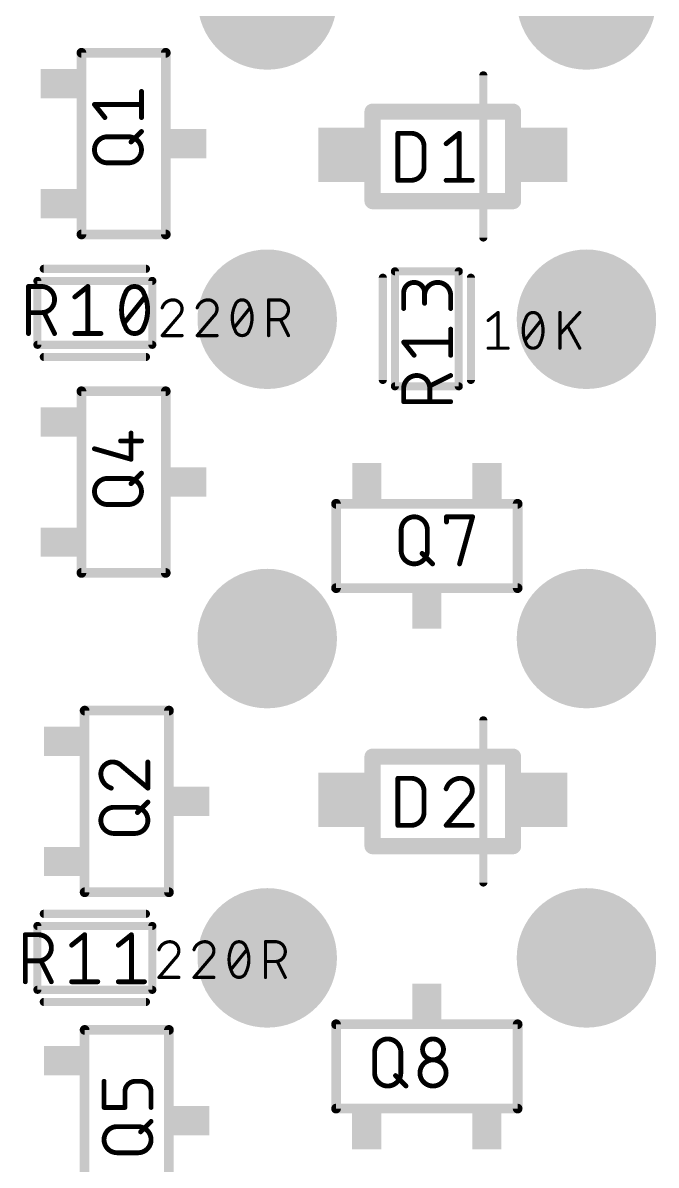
# Model space of a CAD drawing. Extents: x -0.1 to 70.1, y -0.1 to 54.
# Drawn here: x 44.97 to 54.89, y 17.95 to 35.84 of the extents above; entities that cross this region are included whole.
import ezdxf

# ---------------------------------------------------------------- set-up
doc = ezdxf.new("R2010")
doc.units = 0
for name, color, linetype in [('17', 110, 'CONTINUOUS'), ('21', 253, 'CONTINUOUS'), ('27', 253, 'CONTINUOUS'), ('51', 253, 'CONTINUOUS')]:
    doc.layers.add(name, color=color, linetype=linetype)

# ---------------------------------------------------------------- blocks, each defined once
blk = doc.blocks.new('RECT')
blk.add_solid([(-0.5, -0.5), (0.5, -0.5), (-0.5, 0.5), (0.5, 0.5)])
blk = doc.blocks.new('ROUNDP')
at = {"const_width": 0.5}
blk.add_lwpolyline([(0, -0.25, 1), (0, 0.25, 1), (0, -0.25)], format="xyb", dxfattribs=at)

msp = doc.modelspace()

# ---------------------------------------------------------------- linework, layer by layer
at = {"layer": '21', "const_width": 0.0635}
for points in [[(52.2168, 35.02, 1), (52.1532, 35.02)], [(52.1532, 32.48, 1), (52.2168, 32.48)], [(45.3, 32.0218, 1), (45.3, 31.9583)], [(46.9, 31.9583, 1), (46.9, 32.0218)], [(50.6418, 31.85, 1), (50.5782, 31.85)], [(52.0218, 31.85, 1), (51.9582, 31.85)], [(45.3, 30.6418, 1), (45.3, 30.5783)], [(46.9, 30.5783, 1), (46.9, 30.6418)], [(50.5782, 30.25, 1), (50.6418, 30.25)], [(51.9582, 30.25, 1), (52.0218, 30.25)], [(52.2168, 24.92, 1), (52.1532, 24.92)], [(52.1532, 22.38, 1), (52.2168, 22.38)], [(45.3, 21.9217, 1), (45.3, 21.8583)], [(46.9, 21.8583, 1), (46.9, 21.9217)], [(45.3, 20.5418, 1), (45.3, 20.4783)], [(46.9, 20.4783, 1), (46.9, 20.5418)]]:
    msp.add_lwpolyline(points, format="xyb", dxfattribs=at)
at = {"layer": '21', "const_width": 0.127}
for points in [[(52.185, 32.48), (52.185, 35.02)], [(45.3, 31.99), (46.9, 31.99)], [(50.61, 30.25), (50.61, 31.85)], [(51.99, 30.25), (51.99, 31.85)], [(45.3, 30.61), (46.9, 30.61)], [(52.185, 22.38), (52.185, 24.92)], [(45.3, 21.89), (46.9, 21.89)], [(45.3, 20.51), (46.9, 20.51)]]:
    msp.add_lwpolyline(points, dxfattribs=at)
at = {"layer": '27'}
for points, const_width in [([(46.8302, 34.3581), (46.8302, 34.7674)], 0.0762), ([(46.2572, 34.3581), (46.0936, 34.5627)], 0.0762), ([(46.0936, 34.5627), (46.8302, 34.5627)], 0.0762), ([(46.6665, 33.976), (46.8302, 34.1397)], 0.0762), ([(46.2982, 34.0578), (46.6256, 34.0578)], 0.0762), ([(50.8468, 33.3753), (50.8468, 34.1119)], 0.0762), ([(50.8468, 34.1119), (51.0514, 34.1119)], 0.0762), ([(51.6027, 33.9482), (51.8073, 34.1119)], 0.0762), ([(51.8073, 34.1119), (51.8073, 33.3753)], 0.0762), ([(51.256, 33.9073), (51.256, 33.5799)], 0.0762), ([(46.6256, 33.6486), (46.2982, 33.6486)], 0.0762), ([(51.0514, 33.3753), (50.8468, 33.3753)], 0.0762), ([(51.6027, 33.3753), (52.0119, 33.3753)], 0.0762), ([(45.0597, 30.9764), (45.0597, 31.713)], 0.0762), ([(45.0597, 31.713), (45.2643, 31.713)], 0.0762), ([(45.7861, 31.5494), (45.9907, 31.713)], 0.0762), ([(45.9907, 31.713), (45.9907, 30.9764)], 0.0762), ([(46.5586, 31.1401), (46.8859, 31.5494)], 0.0762), ([(48.8224, 30.9445), (48.8224, 31.5033)], 0.0508), ([(48.8224, 31.5033), (48.9777, 31.5033)], 0.0508), ([(50.937, 31.3676), (50.937, 31.6132)], 0.0762), ([(51.2643, 31.6132), (51.2643, 31.4495)], 0.0762), ([(51.6736, 31.3676), (51.6736, 31.5723)], 0.0762), ([(45.2643, 31.3038), (45.0597, 31.3038)], 0.0762), ([(45.4689, 30.9764), (45.3053, 31.3038)], 0.0762), ([(48.2829, 31.0686), (48.5313, 31.3791)], 0.0508), ([(52.2611, 31.1814), (52.4163, 31.3055)], 0.0508), ([(52.4163, 31.3055), (52.4163, 30.7467)], 0.0508), ([(53.3849, 30.7467), (53.3849, 31.3055)], 0.0508), ([(53.6954, 31.3055), (53.3849, 30.964)], 0.0508), ([(47.4185, 31.2549), (47.1546, 30.9445)], 0.0508), ([(47.9671, 31.2549), (47.7033, 30.9445)], 0.0508), ([(48.9777, 31.1928), (48.8224, 31.1928)], 0.0508), ([(49.1329, 30.9445), (49.0087, 31.1928)], 0.0508), ([(52.8408, 30.8709), (53.0891, 31.1814)], 0.0508), ([(45.7861, 30.9764), (46.1953, 30.9764)], 0.0762), ([(47.1546, 30.9445), (47.4651, 30.9445)], 0.0508), ([(47.7033, 30.9445), (48.0137, 30.9445)], 0.0508), ([(51.6736, 30.6361), (51.6736, 31.0453)], 0.0762), ([(53.6954, 30.7467), (53.5091, 31.0882)], 0.0508), ([(51.1006, 30.6361), (50.937, 30.8407)], 0.0762), ([(50.937, 30.8407), (51.6736, 30.8407)], 0.0762), ([(52.2611, 30.7467), (52.5715, 30.7467)], 0.0508), ([(51.6736, 30.3189), (51.3462, 30.1553)], 0.0762), ([(50.937, 29.9097), (50.937, 30.1143)], 0.0762), ([(51.3462, 30.1143), (51.3462, 29.9097)], 0.0762), ([(51.6736, 29.9097), (50.937, 29.9097)], 0.0762), ([(46.6665, 29.0081), (46.6665, 29.4174)], 0.0762), ([(46.0936, 29.1718), (46.6665, 29.0081)], 0.0762), ([(46.5028, 29.2946), (46.8302, 29.2946)], 0.0762), ([(46.6665, 28.626), (46.8302, 28.7897)], 0.0762), ([(46.2982, 28.7078), (46.6256, 28.7078)], 0.0762), ([(46.6256, 28.2986), (46.2982, 28.2986)], 0.0762), ([(51.6081, 28.0246), (51.6081, 28.1064)], 0.0762), ([(51.6081, 28.1064), (52.0174, 28.1064)], 0.0762), ([(52.0174, 28.1064), (51.8127, 27.3698)], 0.0762), ([(50.8986, 27.5745), (50.8986, 27.9018)], 0.0762), ([(51.3078, 27.9018), (51.3078, 27.5745)], 0.0762), ([(51.226, 27.5335), (51.3897, 27.3698)], 0.0762), ([(46.5209, 24.206), (46.9302, 23.8581)], 0.0762), ([(46.9302, 23.8581), (46.9302, 24.2674)], 0.0762), ([(50.8468, 23.2753), (50.8468, 24.0119)], 0.0762), ([(50.8468, 24.0119), (51.0514, 24.0119)], 0.0762), ([(51.256, 23.8073), (51.256, 23.4799)], 0.0762), ([(46.7665, 23.476), (46.9302, 23.6397)], 0.0762), ([(51.9505, 23.6845), (51.6027, 23.2753)], 0.0762), ([(46.3982, 23.5578), (46.7256, 23.5578)], 0.0762), ([(51.0514, 23.2753), (50.8468, 23.2753)], 0.0762), ([(51.6027, 23.2753), (52.0119, 23.2753)], 0.0762), ([(46.7256, 23.1486), (46.3982, 23.1486)], 0.0762), ([(45.0097, 20.8264), (45.0097, 21.563)], 0.0762), ([(45.0097, 21.563), (45.2143, 21.563)], 0.0762), ([(45.7361, 21.3994), (45.9407, 21.563)], 0.0762), ([(45.9407, 21.563), (45.9407, 20.8264)], 0.0762), ([(46.4676, 21.3994), (46.6723, 21.563)], 0.0762), ([(46.6723, 21.563), (46.6723, 20.8264)], 0.0762), ([(48.7724, 20.8945), (48.7724, 21.4533)], 0.0508), ([(48.7724, 21.4533), (48.9276, 21.4533)], 0.0508), ([(48.2329, 21.0186), (48.4813, 21.3291)], 0.0508), ([(45.2143, 21.1538), (45.0097, 21.1538)], 0.0762), ([(45.4189, 20.8264), (45.2553, 21.1538)], 0.0762), ([(47.3685, 21.2049), (47.1046, 20.8945)], 0.0508), ([(47.9171, 21.2049), (47.6533, 20.8945)], 0.0508), ([(48.9276, 21.1428), (48.7724, 21.1428)], 0.0508), ([(49.0829, 20.8945), (48.9587, 21.1428)], 0.0508), ([(45.7361, 20.8264), (46.1453, 20.8264)], 0.0762), ([(46.4676, 20.8264), (46.8769, 20.8264)], 0.0762), ([(47.1046, 20.8945), (47.4151, 20.8945)], 0.0508), ([(47.6533, 20.8945), (47.9637, 20.8945)], 0.0508), ([(50.4826, 19.3982), (50.4826, 19.7255)], 0.0762), ([(50.8919, 19.7255), (50.8919, 19.3982)], 0.0762), ([(50.81, 19.3572), (50.9737, 19.1936)], 0.0762), ([(46.2436, 18.8581), (46.2436, 19.2674)], 0.0762), ([(46.5709, 19.1037), (46.5709, 18.8581)], 0.0762), ([(46.8165, 19.2674), (46.7346, 19.2674)], 0.0762), ([(46.9802, 18.8581), (46.9802, 19.1037)], 0.0762), ([(46.5709, 18.8581), (46.2436, 18.8581)], 0.0762), ([(46.8165, 18.476), (46.9802, 18.6397)], 0.0762), ([(46.4482, 18.5578), (46.7756, 18.5578)], 0.0762), ([(46.7756, 18.1486), (46.4482, 18.1486)], 0.0762)]:
    msp.add_lwpolyline(points, dxfattribs=dict(at, const_width=const_width))
for points, const_width in [([(46.8492, 34.7674, 1), (46.8111, 34.7674)], 0.0381), ([(46.0936, 34.5818, 1), (46.0936, 34.5437)], 0.0381), ([(46.1084, 34.5746, 1), (46.0787, 34.5508)], 0.0381), ([(46.8302, 34.5437, 1), (46.8302, 34.5818)], 0.0381), ([(46.2424, 34.3462, 1), (46.2721, 34.37)], 0.0381), ([(46.8111, 34.3581, 1), (46.8492, 34.3581)], 0.0381), ([(46.8436, 34.1262, 1), (46.8167, 34.1531)], 0.0381), ([(46.2982, 34.0578, 1), (46.2982, 33.6486)], 0.0762), ([(46.2982, 34.0769, 1), (46.2982, 34.0388)], 0.0381), ([(46.2982, 34.0388, 1), (46.2982, 34.0769)], 0.0381), ([(46.6256, 34.0769, 1), (46.6256, 34.0388)], 0.0381), ([(46.6256, 33.6486, 1), (46.6256, 34.0578)], 0.0762), ([(46.6256, 34.0388, 1), (46.6256, 34.0769)], 0.0381), ([(46.653, 33.9894, 1), (46.6799, 33.9625)], 0.0381), ([(50.8658, 34.1119, 1), (50.8277, 34.1119)], 0.0381), ([(50.8468, 34.1309, 1), (50.8468, 34.0928)], 0.0381), ([(51.256, 33.9073, 0.4142), (51.0514, 34.1119)], 0.0762), ([(51.0514, 34.1309, 1), (51.0514, 34.0928)], 0.0381), ([(51.0514, 34.0928, 1), (51.0514, 34.1309)], 0.0381), ([(51.8263, 34.1119, 1), (51.7882, 34.1119)], 0.0381), ([(51.8192, 34.097, 1), (51.7954, 34.1268)], 0.0381), ([(51.275, 33.9073, 1), (51.2369, 33.9073)], 0.0381), ([(51.2369, 33.9073, 1), (51.275, 33.9073)], 0.0381), ([(51.5908, 33.9631, 1), (51.6146, 33.9333)], 0.0381), ([(46.2982, 33.6676, 1), (46.2982, 33.6295)], 0.0381), ([(46.2982, 33.6295, 1), (46.2982, 33.6676)], 0.0381), ([(46.6256, 33.6676, 1), (46.6256, 33.6295)], 0.0381), ([(46.6256, 33.6295, 1), (46.6256, 33.6676)], 0.0381), ([(51.0514, 33.3753, 0.4142), (51.256, 33.5799)], 0.0762), ([(51.275, 33.5799, 1), (51.2369, 33.5799)], 0.0381), ([(51.2369, 33.5799, 1), (51.275, 33.5799)], 0.0381), ([(50.8468, 33.3944, 1), (50.8468, 33.3563)], 0.0381), ([(50.8277, 33.3753, 1), (50.8658, 33.3753)], 0.0381), ([(51.0514, 33.3943, 1), (51.0514, 33.3563)], 0.0381), ([(51.0514, 33.3563, 1), (51.0514, 33.3944)], 0.0381), ([(51.6027, 33.3944, 1), (51.6027, 33.3563)], 0.0381), ([(51.7882, 33.3753, 1), (51.8263, 33.3753)], 0.0381), ([(52.0119, 33.3563, 1), (52.0119, 33.3944)], 0.0381), ([(45.0597, 31.7321, 1), (45.0597, 31.694)], 0.0381), ([(45.0788, 31.713, 1), (45.0407, 31.713)], 0.0381), ([(45.2643, 31.3038, 1), (45.2643, 31.713)], 0.0762), ([(45.2643, 31.7321, 1), (45.2643, 31.694)], 0.0381), ([(45.2643, 31.694, 1), (45.2643, 31.7321)], 0.0381), ([(46.0098, 31.713, 1), (45.9717, 31.713)], 0.0381), ([(46.0026, 31.6982, 1), (45.9788, 31.7279)], 0.0381), ([(46.7223, 31.713, 0.3205), (46.579, 31.6107)], 0.0762), ([(46.8655, 31.6107, 0.3205), (46.7223, 31.713)], 0.0762), ([(46.7223, 31.7321, 1), (46.7223, 31.694)], 0.0381), ([(46.7223, 31.694, 1), (46.7223, 31.7321)], 0.0381), ([(51.2643, 31.6132, 1), (50.937, 31.6132)], 0.0762), ([(51.6736, 31.5723, 1), (51.2643, 31.5723)], 0.0762), ([(45.7742, 31.5642, 1), (45.798, 31.5345)], 0.0381), ([(46.579, 31.6107, 0.1139), (46.5176, 31.3447)], 0.0762), ([(46.561, 31.6169, 1), (46.597, 31.6046)], 0.0381), ([(46.5961, 31.6024, 1), (46.5619, 31.6191)], 0.0381), ([(46.9269, 31.3447, 0.1139), (46.8655, 31.6107)], 0.0762), ([(46.8826, 31.6191, 1), (46.8484, 31.6024)], 0.0381), ([(46.8475, 31.6046, 1), (46.8835, 31.6169)], 0.0381), ([(46.9008, 31.5375, 1), (46.8711, 31.5613)], 0.0381), ([(47.3254, 31.5033, 0.3252), (47.1546, 31.3791)], 0.0508), ([(47.4651, 31.3636, 0.4142), (47.3254, 31.5033)], 0.0508), ([(47.3254, 31.516, 1), (47.3254, 31.4906)], 0.0254), ([(47.3254, 31.4906, 1), (47.3254, 31.516)], 0.0254), ([(47.874, 31.5033, 0.3252), (47.7033, 31.3791)], 0.0508), ([(48.0137, 31.3636, 0.4142), (47.874, 31.5033)], 0.0508), ([(47.874, 31.516, 1), (47.874, 31.4906)], 0.0254), ([(47.874, 31.4906, 1), (47.874, 31.516)], 0.0254), ([(48.4071, 31.5033, 0.3205), (48.2985, 31.4257)], 0.0508), ([(48.5158, 31.4257, 0.3205), (48.4071, 31.5033)], 0.0508), ([(48.4071, 31.516, 1), (48.4071, 31.4906)], 0.0254), ([(48.4071, 31.4906, 1), (48.4071, 31.516)], 0.0254), ([(48.8351, 31.5033, 1), (48.8097, 31.5033)], 0.0254), ([(48.8224, 31.516, 1), (48.8224, 31.4906)], 0.0254), ([(48.9777, 31.1928, 1), (48.9777, 31.5033)], 0.0508), ([(48.9777, 31.516, 1), (48.9777, 31.4906)], 0.0254), ([(48.9777, 31.4906, 1), (48.9777, 31.516)], 0.0254), ([(50.956, 31.6132, 1), (50.9179, 31.6132)], 0.0381), ([(50.9179, 31.6132, 1), (50.956, 31.6132)], 0.0381), ([(51.2834, 31.6132, 1), (51.2453, 31.6132)], 0.0381), ([(51.2453, 31.6132, 1), (51.2834, 31.6132)], 0.0381), ([(51.2453, 31.5723, 1), (51.2834, 31.5723)], 0.0381), ([(51.6926, 31.5723, 1), (51.6545, 31.5723)], 0.0381), ([(51.6545, 31.5723, 1), (51.6926, 31.5723)], 0.0381), ([(45.0597, 31.3229, 1), (45.0597, 31.2848)], 0.0381), ([(45.2643, 31.3229, 1), (45.2643, 31.2848)], 0.0381), ([(45.2643, 31.2848, 1), (45.2643, 31.3229)], 0.0381), ([(45.3223, 31.3123, 1), (45.2882, 31.2953)], 0.0381), ([(46.5176, 31.3447, 0.1139), (46.579, 31.0787)], 0.0762), ([(46.5367, 31.3447, 1), (46.4986, 31.3447)], 0.0381), ([(46.4986, 31.3447, 1), (46.5367, 31.3447)], 0.0381), ([(46.8655, 31.0787, 0.1139), (46.9269, 31.3447)], 0.0762), ([(46.9459, 31.3447, 1), (46.9078, 31.3447)], 0.0381), ([(46.9078, 31.3447, 1), (46.9459, 31.3447)], 0.0381), ([(47.1425, 31.383, 1), (47.1667, 31.3752)], 0.0254), ([(47.4185, 31.2549, 0.2053), (47.4651, 31.3636)], 0.0508), ([(47.4778, 31.3636, 1), (47.4524, 31.3636)], 0.0254), ([(47.4524, 31.3636, 1), (47.4778, 31.3636)], 0.0254), ([(47.6912, 31.383, 1), (47.7153, 31.3752)], 0.0254), ([(47.9671, 31.2549, 0.2053), (48.0137, 31.3636)], 0.0508), ([(48.0264, 31.3636, 1), (48.001, 31.3636)], 0.0254), ([(48.001, 31.3636, 1), (48.0264, 31.3636)], 0.0254), ([(48.2985, 31.4257, 0.1139), (48.2519, 31.2239)], 0.0508), ([(48.2864, 31.4298, 1), (48.3105, 31.4215)], 0.0254), ([(48.3099, 31.4201, 1), (48.287, 31.4312)], 0.0254), ([(48.5623, 31.2239, 0.1139), (48.5158, 31.4257)], 0.0508), ([(48.5272, 31.4312, 1), (48.5044, 31.4201)], 0.0254), ([(48.5038, 31.4215, 1), (48.5278, 31.4298)], 0.0254), ([(48.5412, 31.3712, 1), (48.5214, 31.387)], 0.0254), ([(50.9179, 31.3676, 1), (50.956, 31.3676)], 0.0381), ([(51.2453, 31.4495, 1), (51.2834, 31.4495)], 0.0381), ([(51.6545, 31.3676, 1), (51.6926, 31.3676)], 0.0381), ([(52.429, 31.3055, 1), (52.4036, 31.3055)], 0.0254), ([(52.4242, 31.2956, 1), (52.4084, 31.3154)], 0.0254), ([(52.9649, 31.3055, 0.3205), (52.8563, 31.2279)], 0.0508), ([(53.0736, 31.2279, 0.3205), (52.9649, 31.3055)], 0.0508), ([(52.9649, 31.3182, 1), (52.9649, 31.2928)], 0.0254), ([(52.9649, 31.2928, 1), (52.9649, 31.3182)], 0.0254), ([(53.3976, 31.3055, 1), (53.3722, 31.3055)], 0.0254), ([(53.7048, 31.297, 1), (53.686, 31.3141)], 0.0254), ([(46.5437, 31.152, 1), (46.5734, 31.1282)], 0.0381), ([(47.4097, 31.2641, 1), (47.4273, 31.2457)], 0.0254), ([(47.4282, 31.2467, 1), (47.4088, 31.2631)], 0.0254), ([(47.9584, 31.2641, 1), (47.9759, 31.2457)], 0.0254), ([(47.9768, 31.2467, 1), (47.9575, 31.2631)], 0.0254), ([(48.2519, 31.2239, 0.1139), (48.2985, 31.0221)], 0.0508), ([(48.2646, 31.2239, 1), (48.2392, 31.2239)], 0.0254), ([(48.2392, 31.2239, 1), (48.2646, 31.2239)], 0.0254), ([(48.5158, 31.0221, 0.1139), (48.5623, 31.2239)], 0.0508), ([(48.575, 31.2239, 1), (48.5496, 31.2239)], 0.0254), ([(48.5496, 31.2239, 1), (48.575, 31.2239)], 0.0254), ([(48.8224, 31.2055, 1), (48.8224, 31.1801)], 0.0254), ([(48.9777, 31.2055, 1), (48.9777, 31.1801)], 0.0254), ([(48.9777, 31.1801, 1), (48.9777, 31.2055)], 0.0254), ([(49.0201, 31.1985, 1), (48.9973, 31.1871)], 0.0254), ([(52.2531, 31.1913, 1), (52.269, 31.1714)], 0.0254), ([(52.8563, 31.2279, 0.1139), (52.8097, 31.0261)], 0.0508), ([(52.8443, 31.232, 1), (52.8683, 31.2238)], 0.0254), ([(52.8677, 31.2224, 1), (52.8449, 31.2335)], 0.0254), ([(53.1202, 31.0261, 0.1139), (53.0736, 31.2279)], 0.0508), ([(53.085, 31.2335, 1), (53.0622, 31.2224)], 0.0254), ([(53.0616, 31.2238, 1), (53.0856, 31.232)], 0.0254), ([(53.099, 31.1734, 1), (53.0792, 31.1893)], 0.0254), ([(45.0407, 30.9764, 1), (45.0788, 30.9764)], 0.0381), ([(45.4519, 30.9679, 1), (45.486, 30.985)], 0.0381), ([(45.7861, 30.9955, 1), (45.7861, 30.9574)], 0.0381), ([(45.9717, 30.9764, 1), (46.0098, 30.9764)], 0.0381), ([(46.1953, 30.9574, 1), (46.1953, 30.9955)], 0.0381), ([(46.579, 31.0787, 0.3205), (46.7223, 30.9764)], 0.0762), ([(46.597, 31.0849, 1), (46.561, 31.0726)], 0.0381), ([(46.5619, 31.0704, 1), (46.5961, 31.0871)], 0.0381), ([(46.7223, 30.9764, 0.3205), (46.8655, 31.0787)], 0.0762), ([(46.7223, 30.9955, 1), (46.7223, 30.9574)], 0.0381), ([(46.7223, 30.9574, 1), (46.7223, 30.9955)], 0.0381), ([(46.8484, 31.0871, 1), (46.8826, 31.0704)], 0.0381), ([(46.8835, 31.0726, 1), (46.8475, 31.0849)], 0.0381), ([(47.1546, 30.9572, 1), (47.1546, 30.9318)], 0.0254), ([(47.1449, 30.9527, 1), (47.1643, 30.9362)], 0.0254), ([(47.4651, 30.9318, 1), (47.4651, 30.9572)], 0.0254), ([(47.7033, 30.9572, 1), (47.7033, 30.9318)], 0.0254), ([(47.6936, 30.9527, 1), (47.7129, 30.9362)], 0.0254), ([(48.0137, 30.9318, 1), (48.0137, 30.9572)], 0.0254), ([(48.273, 31.0766, 1), (48.2929, 31.0607)], 0.0254), ([(48.3105, 31.0262, 1), (48.2864, 31.018)], 0.0254), ([(48.2985, 31.0221, 0.3205), (48.4071, 30.9445)], 0.0508), ([(48.287, 31.0165, 1), (48.3099, 31.0276)], 0.0254), ([(48.4071, 30.9445, 0.3205), (48.5158, 31.0221)], 0.0508), ([(48.4071, 30.9572, 1), (48.4071, 30.9318)], 0.0254), ([(48.4071, 30.9318, 1), (48.4071, 30.9572)], 0.0254), ([(48.5044, 31.0276, 1), (48.5272, 31.0165)], 0.0254), ([(48.5278, 31.018, 1), (48.5038, 31.0262)], 0.0254), ([(48.8097, 30.9445, 1), (48.8351, 30.9445)], 0.0254), ([(49.1215, 30.9388, 1), (49.1442, 30.9501)], 0.0254), ([(51.6926, 31.0453, 1), (51.6545, 31.0453)], 0.0381), ([(52.8097, 31.0261, 0.1139), (52.8563, 30.8243)], 0.0508), ([(52.8224, 31.0261, 1), (52.797, 31.0261)], 0.0254), ([(52.797, 31.0261, 1), (52.8224, 31.0261)], 0.0254), ([(53.0736, 30.8243, 0.1139), (53.1202, 31.0261)], 0.0508), ([(53.1329, 31.0261, 1), (53.1075, 31.0261)], 0.0254), ([(53.1075, 31.0261, 1), (53.1329, 31.0261)], 0.0254), ([(53.3755, 30.9726, 1), (53.3943, 30.9555)], 0.0254), ([(53.5203, 31.0943, 1), (53.498, 31.0821)], 0.0254), ([(50.9518, 30.8526, 1), (50.9221, 30.8288)], 0.0381), ([(50.937, 30.8598, 1), (50.937, 30.8217)], 0.0381), ([(51.6736, 30.8217, 1), (51.6736, 30.8598)], 0.0381), ([(52.2611, 30.7594, 1), (52.2611, 30.734)], 0.0254), ([(52.5715, 30.734, 1), (52.5715, 30.7594)], 0.0254), ([(52.8308, 30.8788, 1), (52.8507, 30.863)], 0.0254), ([(52.8563, 30.8243, 0.3205), (52.9649, 30.7467)], 0.0508), ([(52.8683, 30.8285, 1), (52.8443, 30.8202)], 0.0254), ([(52.8449, 30.8188, 1), (52.8677, 30.8299)], 0.0254), ([(52.9649, 30.7467, 0.3205), (53.0736, 30.8243)], 0.0508), ([(52.9649, 30.7594, 1), (52.9649, 30.734)], 0.0254), ([(52.9649, 30.734, 1), (52.9649, 30.7594)], 0.0254), ([(53.0622, 30.8299, 1), (53.085, 30.8188)], 0.0254), ([(53.0856, 30.8202, 1), (53.0616, 30.8285)], 0.0254), ([(53.6842, 30.7406, 1), (53.7065, 30.7528)], 0.0254), ([(51.0858, 30.6242, 1), (51.1155, 30.648)], 0.0381), ([(51.6545, 30.6361, 1), (51.6926, 30.6361)], 0.0381), ([(52.4036, 30.7467, 1), (52.429, 30.7467)], 0.0254), ([(53.3722, 30.7467, 1), (53.3976, 30.7467)], 0.0254), ([(51.3462, 30.1143, 1), (50.937, 30.1143)], 0.0762), ([(51.6821, 30.3019, 1), (51.665, 30.336)], 0.0381), ([(50.956, 30.1143, 1), (50.9179, 30.1143)], 0.0381), ([(50.9179, 30.1143, 1), (50.956, 30.1143)], 0.0381), ([(51.3377, 30.1723, 1), (51.3547, 30.1382)], 0.0381), ([(51.3652, 30.1143, 1), (51.3271, 30.1143)], 0.0381), ([(51.3271, 30.1143, 1), (51.3652, 30.1143)], 0.0381), ([(50.937, 29.9288, 1), (50.937, 29.8907)], 0.0381), ([(50.9179, 29.9097, 1), (50.956, 29.9097)], 0.0381), ([(51.3271, 29.9097, 1), (51.3652, 29.9097)], 0.0381), ([(51.6736, 29.8907, 1), (51.6736, 29.9288)], 0.0381), ([(46.6855, 29.4174, 1), (46.6474, 29.4174)], 0.0381), ([(46.0988, 29.1901, 1), (46.0883, 29.1535)], 0.0381), ([(46.5028, 29.3136, 1), (46.5028, 29.2755)], 0.0381), ([(46.8302, 29.2755, 1), (46.8302, 29.3136)], 0.0381), ([(46.6474, 29.0081, 1), (46.6855, 29.0081)], 0.0381), ([(46.6612, 28.9898, 1), (46.6717, 29.0265)], 0.0381), ([(46.8436, 28.7762, 1), (46.8167, 28.8031)], 0.0381), ([(46.2982, 28.7078, 1), (46.2982, 28.2986)], 0.0762), ([(46.2982, 28.7269, 1), (46.2982, 28.6888)], 0.0381), ([(46.2982, 28.6888, 1), (46.2982, 28.7269)], 0.0381), ([(46.6256, 28.7269, 1), (46.6256, 28.6888)], 0.0381), ([(46.6256, 28.2986, 1), (46.6256, 28.7078)], 0.0762), ([(46.6256, 28.6888, 1), (46.6256, 28.7269)], 0.0381), ([(46.653, 28.6394, 1), (46.6799, 28.6125)], 0.0381), ([(46.2982, 28.3176, 1), (46.2982, 28.2795)], 0.0381), ([(46.2982, 28.2795, 1), (46.2982, 28.3176)], 0.0381), ([(46.6256, 28.3176, 1), (46.6256, 28.2795)], 0.0381), ([(46.6256, 28.2795, 1), (46.6256, 28.3176)], 0.0381), ([(51.3078, 27.9018, 1), (50.8986, 27.9018)], 0.0762), ([(51.6081, 28.1255, 1), (51.6081, 28.0874)], 0.0381), ([(51.6272, 28.1064, 1), (51.5891, 28.1064)], 0.0381), ([(52.0357, 28.1013, 1), (51.999, 28.1115)], 0.0381), ([(52.0174, 28.0874, 1), (52.0174, 28.1255)], 0.0381), ([(50.9176, 27.9018, 1), (50.8795, 27.9018)], 0.0381), ([(50.8795, 27.9018, 1), (50.9176, 27.9018)], 0.0381), ([(51.3269, 27.9018, 1), (51.2888, 27.9018)], 0.0381), ([(51.2888, 27.9018, 1), (51.3269, 27.9018)], 0.0381), ([(51.5891, 28.0246, 1), (51.6272, 28.0246)], 0.0381), ([(50.8986, 27.5745, 1), (51.3078, 27.5745)], 0.0762), ([(50.9176, 27.5745, 1), (50.8795, 27.5745)], 0.0381), ([(50.8795, 27.5745, 1), (50.9176, 27.5745)], 0.0381), ([(51.2394, 27.547, 1), (51.2125, 27.5201)], 0.0381), ([(51.3269, 27.5745, 1), (51.2888, 27.5745)], 0.0381), ([(51.2888, 27.5745, 1), (51.3269, 27.5745)], 0.0381), ([(51.3762, 27.3564, 1), (51.4031, 27.3833)], 0.0381), ([(51.7944, 27.3749, 1), (51.8311, 27.3647)], 0.0381), ([(46.3777, 24.2674, 0.4142), (46.1936, 24.0832)], 0.0762), ([(46.5209, 24.206, 0.2053), (46.3777, 24.2674)], 0.0762), ([(46.3777, 24.2864, 1), (46.3777, 24.2483)], 0.0381), ([(46.3777, 24.2483, 1), (46.3777, 24.2864)], 0.0381), ([(46.5333, 24.2205, 1), (46.5086, 24.1915)], 0.0381), ([(46.5071, 24.1928, 1), (46.5347, 24.2191)], 0.0381), ([(46.9492, 24.2674, 1), (46.9111, 24.2674)], 0.0381), ([(46.1936, 24.0832, 0.3252), (46.3573, 23.8581)], 0.0762), ([(46.2126, 24.0832, 1), (46.1745, 24.0832)], 0.0381), ([(46.1745, 24.0832, 1), (46.2126, 24.0832)], 0.0381), ([(50.8658, 24.0119, 1), (50.8277, 24.0119)], 0.0381), ([(50.8468, 24.031, 1), (50.8468, 23.9929)], 0.0381), ([(51.256, 23.8073, 0.4142), (51.0514, 24.0119)], 0.0762), ([(51.0514, 24.031, 1), (51.0514, 23.9929)], 0.0381), ([(51.0514, 23.9929, 1), (51.0514, 24.031)], 0.0381), ([(51.8278, 24.0119, 0.3252), (51.6027, 23.8482)], 0.0762), ([(52.0119, 23.8278, 0.4142), (51.8278, 24.0119)], 0.0762), ([(51.8278, 24.031, 1), (51.8278, 23.9929)], 0.0381), ([(51.8278, 23.9929, 1), (51.8277, 24.0309)], 0.0381), ([(46.3514, 23.84, 1), (46.3631, 23.8763)], 0.0381), ([(46.9111, 23.8581, 1), (46.9492, 23.8581)], 0.0381), ([(46.9178, 23.8436, 1), (46.9425, 23.8727)], 0.0381), ([(51.275, 23.8073, 1), (51.2369, 23.8073)], 0.0381), ([(51.2369, 23.8073, 1), (51.275, 23.8073)], 0.0381), ([(51.5846, 23.8541, 1), (51.6208, 23.8423)], 0.0381), ([(51.9505, 23.6845, 0.2053), (52.0119, 23.8278)], 0.0762), ([(52.0309, 23.8277, 1), (51.9929, 23.8278)], 0.0381), ([(51.9929, 23.8278, 1), (52.031, 23.8278)], 0.0381), ([(46.9436, 23.6262, 1), (46.9167, 23.6531)], 0.0381), ([(51.9374, 23.6983, 1), (51.9637, 23.6707)], 0.0381), ([(51.965, 23.6722, 1), (51.936, 23.6969)], 0.0381), ([(46.3982, 23.5578, 1), (46.3982, 23.1486)], 0.0762), ([(46.3982, 23.5769, 1), (46.3982, 23.5388)], 0.0381), ([(46.3982, 23.5388, 1), (46.3982, 23.5769)], 0.0381), ([(46.7256, 23.1486, 1), (46.7256, 23.5578)], 0.0762), ([(46.7256, 23.5769, 1), (46.7256, 23.5388)], 0.0381), ([(46.7256, 23.5388, 1), (46.7256, 23.5769)], 0.0381), ([(46.753, 23.4894, 1), (46.7799, 23.4625)], 0.0381), ([(51.0514, 23.2753, 0.4142), (51.256, 23.4799)], 0.0762), ([(51.275, 23.4799, 1), (51.2369, 23.4799)], 0.0381), ([(51.2369, 23.4799, 1), (51.275, 23.4799)], 0.0381), ([(50.8468, 23.2944, 1), (50.8468, 23.2563)], 0.0381), ([(50.8277, 23.2753, 1), (50.8658, 23.2753)], 0.0381), ([(51.0514, 23.2943, 1), (51.0514, 23.2563)], 0.0381), ([(51.0514, 23.2563, 1), (51.0514, 23.2944)], 0.0381), ([(51.6027, 23.2944, 1), (51.6027, 23.2563)], 0.0381), ([(51.5882, 23.2876, 1), (51.6172, 23.263)], 0.0381), ([(52.0119, 23.2563, 1), (52.0119, 23.2944)], 0.0381), ([(46.3982, 23.1676, 1), (46.3982, 23.1295)], 0.0381), ([(46.3982, 23.1295, 1), (46.3982, 23.1676)], 0.0381), ([(46.7256, 23.1676, 1), (46.7256, 23.1295)], 0.0381), ([(46.7256, 23.1295, 1), (46.7256, 23.1676)], 0.0381), ([(45.0097, 21.5821, 1), (45.0097, 21.544)], 0.0381), ([(45.0288, 21.563, 1), (44.9907, 21.563)], 0.0381), ([(45.2143, 21.5821, 1), (45.2143, 21.544)], 0.0381), ([(45.2143, 21.1538, 1), (45.2143, 21.563)], 0.0762), ([(45.2143, 21.544, 1), (45.2143, 21.5821)], 0.0381), ([(45.9598, 21.563, 1), (45.9217, 21.563)], 0.0381), ([(45.9526, 21.5482, 1), (45.9288, 21.5779)], 0.0381), ([(46.6913, 21.563, 1), (46.6532, 21.563)], 0.0381), ([(46.6842, 21.5482, 1), (46.6604, 21.5779)], 0.0381), ([(47.2754, 21.4533, 0.3252), (47.1046, 21.3291)], 0.0508), ([(47.4151, 21.3136, 0.4142), (47.2754, 21.4533)], 0.0508), ([(47.2754, 21.466, 1), (47.2754, 21.4406)], 0.0254), ([(47.2754, 21.4406, 1), (47.2754, 21.466)], 0.0254), ([(47.824, 21.4533, 0.3252), (47.6533, 21.3291)], 0.0508), ([(47.9637, 21.3136, 0.4142), (47.824, 21.4533)], 0.0508), ([(47.824, 21.466, 1), (47.824, 21.4406)], 0.0254), ([(47.824, 21.4406, 1), (47.824, 21.466)], 0.0254), ([(48.3571, 21.4533, 0.3205), (48.2485, 21.3757)], 0.0508), ([(48.4658, 21.3757, 0.3205), (48.3571, 21.4533)], 0.0508), ([(48.3571, 21.466, 1), (48.3571, 21.4406)], 0.0254), ([(48.3571, 21.4406, 1), (48.3571, 21.466)], 0.0254), ([(48.7851, 21.4533, 1), (48.7597, 21.4533)], 0.0254), ([(48.7724, 21.466, 1), (48.7724, 21.4406)], 0.0254), ([(48.9276, 21.1428, 1), (48.9276, 21.4533)], 0.0508), ([(48.9276, 21.466, 1), (48.9276, 21.4406)], 0.0254), ([(48.9276, 21.4406, 1), (48.9276, 21.466)], 0.0254), ([(45.7242, 21.4142, 1), (45.748, 21.3845)], 0.0381), ([(46.4557, 21.4142, 1), (46.4795, 21.3845)], 0.0381), ([(47.0925, 21.333, 1), (47.1167, 21.3252)], 0.0254), ([(47.3685, 21.2049, 0.2053), (47.4151, 21.3136)], 0.0508), ([(47.4278, 21.3136, 1), (47.4024, 21.3136)], 0.0254), ([(47.4024, 21.3136, 1), (47.4278, 21.3136)], 0.0254), ([(47.6412, 21.333, 1), (47.6653, 21.3252)], 0.0254), ([(47.9171, 21.2049, 0.2053), (47.9637, 21.3136)], 0.0508), ([(47.9764, 21.3136, 1), (47.951, 21.3136)], 0.0254), ([(47.951, 21.3136, 1), (47.9764, 21.3136)], 0.0254), ([(48.2485, 21.3757, 0.1139), (48.2019, 21.1739)], 0.0508), ([(48.2364, 21.3798, 1), (48.2605, 21.3715)], 0.0254), ([(48.2599, 21.3701, 1), (48.237, 21.3812)], 0.0254), ([(48.5123, 21.1739, 0.1139), (48.4658, 21.3757)], 0.0508), ([(48.4772, 21.3812, 1), (48.4544, 21.3701)], 0.0254), ([(48.4538, 21.3715, 1), (48.4778, 21.3798)], 0.0254), ([(48.4912, 21.3212, 1), (48.4714, 21.337)], 0.0254), ([(45.0097, 21.1729, 1), (45.0097, 21.1348)], 0.0381), ([(45.2143, 21.1729, 1), (45.2143, 21.1348)], 0.0381), ([(45.2143, 21.1348, 1), (45.2143, 21.1729)], 0.0381), ([(45.2723, 21.1623, 1), (45.2382, 21.1453)], 0.0381), ([(47.3597, 21.2141, 1), (47.3773, 21.1957)], 0.0254), ([(47.3782, 21.1967, 1), (47.3588, 21.2131)], 0.0254), ([(47.9084, 21.2141, 1), (47.9259, 21.1957)], 0.0254), ([(47.9268, 21.1967, 1), (47.9075, 21.2131)], 0.0254), ([(48.2019, 21.1739, 0.1139), (48.2485, 20.9721)], 0.0508), ([(48.2146, 21.1739, 1), (48.1892, 21.1739)], 0.0254), ([(48.1892, 21.1739, 1), (48.2146, 21.1739)], 0.0254), ([(48.4658, 20.9721, 0.1139), (48.5123, 21.1739)], 0.0508), ([(48.525, 21.1739, 1), (48.4996, 21.1739)], 0.0254), ([(48.4996, 21.1739, 1), (48.525, 21.1739)], 0.0254), ([(48.7724, 21.1555, 1), (48.7724, 21.1301)], 0.0254), ([(48.9276, 21.1555, 1), (48.9276, 21.1301)], 0.0254), ([(48.9276, 21.1301, 1), (48.9276, 21.1555)], 0.0254), ([(48.9701, 21.1485, 1), (48.9473, 21.1371)], 0.0254), ([(48.223, 21.0266, 1), (48.2429, 21.0107)], 0.0254), ([(48.2605, 20.9762, 1), (48.2364, 20.968)], 0.0254), ([(48.2485, 20.9721, 0.3205), (48.3571, 20.8945)], 0.0508), ([(48.237, 20.9665, 1), (48.2599, 20.9776)], 0.0254), ([(48.3571, 20.8945, 0.3205), (48.4658, 20.9721)], 0.0508), ([(48.4544, 20.9776, 1), (48.4772, 20.9665)], 0.0254), ([(48.4778, 20.968, 1), (48.4538, 20.9762)], 0.0254), ([(44.9907, 20.8264, 1), (45.0288, 20.8264)], 0.0381), ([(45.4019, 20.8179, 1), (45.436, 20.835)], 0.0381), ([(45.7361, 20.8455, 1), (45.7361, 20.8074)], 0.0381), ([(45.9217, 20.8264, 1), (45.9598, 20.8264)], 0.0381), ([(46.1453, 20.8074, 1), (46.1453, 20.8455)], 0.0381), ([(46.4676, 20.8455, 1), (46.4676, 20.8074)], 0.0381), ([(46.6532, 20.8264, 1), (46.6913, 20.8264)], 0.0381), ([(46.8769, 20.8074, 1), (46.8769, 20.8455)], 0.0381), ([(47.1046, 20.9072, 1), (47.1046, 20.8818)], 0.0254), ([(47.0949, 20.9027, 1), (47.1143, 20.8862)], 0.0254), ([(47.4151, 20.8818, 1), (47.4151, 20.9072)], 0.0254), ([(47.6533, 20.9072, 1), (47.6533, 20.8818)], 0.0254), ([(47.6436, 20.9027, 1), (47.6629, 20.8862)], 0.0254), ([(47.9637, 20.8818, 1), (47.9637, 20.9072)], 0.0254), ([(48.3571, 20.9072, 1), (48.3571, 20.8818)], 0.0254), ([(48.3571, 20.8818, 1), (48.3571, 20.9072)], 0.0254), ([(48.7597, 20.8945, 1), (48.7851, 20.8945)], 0.0254), ([(49.0715, 20.8888, 1), (49.0942, 20.9001)], 0.0254), ([(50.8919, 19.7255, 1), (50.4826, 19.7255)], 0.0762), ([(51.5605, 19.7665, 1), (51.2331, 19.7665)], 0.0762), ([(50.5017, 19.7255, 1), (50.4636, 19.7255)], 0.0381), ([(50.4636, 19.7255, 1), (50.5017, 19.7255)], 0.0381), ([(50.9109, 19.7255, 1), (50.8728, 19.7255)], 0.0381), ([(50.8728, 19.7255, 1), (50.9109, 19.7255)], 0.0381), ([(51.2331, 19.7665, 1), (51.5605, 19.7665)], 0.0762), ([(51.2522, 19.7665, 1), (51.2141, 19.7665)], 0.0381), ([(51.2141, 19.7665, 1), (51.2522, 19.7665)], 0.0381), ([(51.5795, 19.7665, 1), (51.5414, 19.7665)], 0.0381), ([(51.5414, 19.7665, 1), (51.5795, 19.7665)], 0.0381), ([(51.6014, 19.3982, 1), (51.1922, 19.3982)], 0.0762), ([(50.4826, 19.3982, 1), (50.8919, 19.3982)], 0.0762), ([(50.5017, 19.3982, 1), (50.4636, 19.3982)], 0.0381), ([(50.4636, 19.3982, 1), (50.5017, 19.3982)], 0.0381), ([(50.8235, 19.3707, 1), (50.7965, 19.3438)], 0.0381), ([(50.9109, 19.3982, 1), (50.8728, 19.3982)], 0.0381), ([(50.8728, 19.3982, 1), (50.9109, 19.3982)], 0.0381), ([(51.2112, 19.3982, 1), (51.1731, 19.3982)], 0.0381), ([(51.1731, 19.3982, 1), (51.2112, 19.3982)], 0.0381), ([(51.1922, 19.3982, 1), (51.6014, 19.3982)], 0.0762), ([(51.6205, 19.3982, 1), (51.5824, 19.3982)], 0.0381), ([(51.5824, 19.3982, 1), (51.6205, 19.3982)], 0.0381), ([(46.2626, 19.2674, 1), (46.2245, 19.2674)], 0.0381), ([(46.7346, 19.2674, 0.4142), (46.5709, 19.1037)], 0.0762), ([(46.59, 19.1037, 1), (46.5519, 19.1037)], 0.0381), ([(46.7346, 19.2864, 1), (46.7346, 19.2483)], 0.0381), ([(46.7346, 19.2483, 1), (46.7346, 19.2864)], 0.0381), ([(46.9802, 19.1037, 0.4142), (46.8165, 19.2674)], 0.0762), ([(46.8165, 19.2864, 1), (46.8165, 19.2483)], 0.0381), ([(46.8165, 19.2483, 1), (46.8165, 19.2864)], 0.0381), ([(46.9992, 19.1037, 1), (46.9611, 19.1037)], 0.0381), ([(50.9602, 19.1801, 1), (50.9872, 19.207)], 0.0381), ([(46.5519, 19.1037, 1), (46.59, 19.1037)], 0.0381), ([(46.9611, 19.1037, 1), (46.9992, 19.1037)], 0.0381), ([(46.2245, 18.8581, 1), (46.2626, 18.8581)], 0.0381), ([(46.2436, 18.8772, 1), (46.2436, 18.8391)], 0.0381), ([(46.5519, 18.8581, 1), (46.59, 18.8581)], 0.0381), ([(46.5709, 18.8391, 1), (46.5709, 18.8772)], 0.0381), ([(46.9611, 18.8581, 1), (46.9992, 18.8581)], 0.0381), ([(46.9936, 18.6262, 1), (46.9667, 18.6531)], 0.0381), ([(46.4482, 18.5578, 1), (46.4482, 18.1486)], 0.0762), ([(46.4482, 18.5769, 1), (46.4482, 18.5388)], 0.0381), ([(46.4482, 18.5388, 1), (46.4482, 18.5769)], 0.0381), ([(46.7756, 18.1486, 1), (46.7756, 18.5578)], 0.0762), ([(46.7756, 18.5769, 1), (46.7756, 18.5388)], 0.0381), ([(46.7756, 18.5388, 1), (46.7756, 18.5769)], 0.0381), ([(46.803, 18.4894, 1), (46.8299, 18.4625)], 0.0381), ([(46.4482, 18.1676, 1), (46.4482, 18.1295)], 0.0381), ([(46.4482, 18.1295, 1), (46.4482, 18.1676)], 0.0381), ([(46.7756, 18.1676, 1), (46.7756, 18.1295)], 0.0381), ([(46.7756, 18.1295, 1), (46.7756, 18.1676)], 0.0381)]:
    msp.add_lwpolyline(points, format="xyb", dxfattribs=dict(at, const_width=const_width))
at = {"layer": '51'}
for points, const_width in [([(45.8896, 32.5276), (45.8896, 35.3724)], 0.1524), ([(45.8896, 35.3724), (47.2104, 35.3724)], 0.1524), ([(47.2104, 35.3724), (47.2104, 32.5276)], 0.1524), ([(50.45, 33.05), (50.45, 34.45)], 0.254), ([(50.45, 34.45), (52.65, 34.45)], 0.254), ([(52.65, 34.45), (52.65, 33.05)], 0.254), ([(52.65, 33.05), (50.45, 33.05)], 0.254), ([(47.2104, 32.5276), (45.8896, 32.5276)], 0.1524), ([(45.2, 31.8), (47, 31.8)], 0.127), ([(45.2, 31.8), (45.2, 30.8)], 0.127), ([(47, 31.8), (47, 30.8)], 0.127), ([(50.8, 30.15), (50.8, 31.95)], 0.127), ([(50.8, 31.95), (51.8, 31.95)], 0.127), ([(51.8, 30.15), (51.8, 31.95)], 0.127), ([(45.2, 30.8), (47, 30.8)], 0.127), ([(45.8896, 27.2276), (45.8896, 30.0724)], 0.1524), ([(45.8896, 30.0724), (47.2104, 30.0724)], 0.1524), ([(47.2104, 30.0724), (47.2104, 27.2276)], 0.1524), ([(50.8, 30.15), (51.8, 30.15)], 0.127), ([(49.8776, 26.9896), (49.8776, 28.3104)], 0.1524), ([(49.8776, 28.3104), (52.7224, 28.3104)], 0.1524), ([(52.7224, 28.3104), (52.7224, 26.9896)], 0.1524), ([(47.2104, 27.2276), (45.8896, 27.2276)], 0.1524), ([(52.7224, 26.9896), (49.8776, 26.9896)], 0.1524), ([(45.9396, 22.2276), (45.9396, 25.0724)], 0.1524), ([(45.9396, 25.0724), (47.2604, 25.0724)], 0.1524), ([(47.2604, 25.0724), (47.2604, 22.2276)], 0.1524), ([(50.45, 22.95), (50.45, 24.35)], 0.254), ([(50.45, 24.35), (52.65, 24.35)], 0.254), ([(52.65, 24.35), (52.65, 22.95)], 0.254), ([(52.65, 22.95), (50.45, 22.95)], 0.254), ([(47.2604, 22.2276), (45.9396, 22.2276)], 0.1524), ([(45.2, 21.7), (47, 21.7)], 0.127), ([(45.2, 21.7), (45.2, 20.7)], 0.127), ([(47, 21.7), (47, 20.7)], 0.127), ([(45.2, 20.7), (47, 20.7)], 0.127), ([(49.8776, 18.8396), (49.8776, 20.1604)], 0.1524), ([(49.8776, 20.1604), (52.7224, 20.1604)], 0.1524), ([(52.7224, 20.1604), (52.7224, 18.8396)], 0.1524), ([(45.9396, 17.2276), (45.9396, 20.0724)], 0.1524), ([(45.9396, 20.0724), (47.2604, 20.0724)], 0.1524), ([(47.2604, 20.0724), (47.2604, 17.2276)], 0.1524), ([(52.7224, 18.8396), (49.8776, 18.8396)], 0.1524)]:
    msp.add_lwpolyline(points, dxfattribs=dict(at, const_width=const_width))
for points, const_width in [([(45.9277, 35.3724, 1), (45.8515, 35.3724)], 0.0762), ([(45.8896, 35.4105, 1), (45.8896, 35.3343)], 0.0762), ([(47.2485, 35.3724, 1), (47.1723, 35.3724)], 0.0762), ([(47.2104, 35.3343, 1), (47.2104, 35.4105)], 0.0762), ([(50.5135, 34.45, 1), (50.3865, 34.45)], 0.127), ([(50.45, 34.5135, 1), (50.45, 34.3865)], 0.127), ([(52.7135, 34.45, 1), (52.5865, 34.45)], 0.127), ([(52.65, 34.3865, 1), (52.65, 34.5135)], 0.127), ([(50.45, 33.1135, 1), (50.45, 32.9865)], 0.127), ([(50.3865, 33.05, 1), (50.5135, 33.05)], 0.127), ([(52.5865, 33.05, 1), (52.7135, 33.05)], 0.127), ([(52.65, 32.9865, 1), (52.65, 33.1135)], 0.127), ([(45.8896, 32.5657, 1), (45.8896, 32.4895)], 0.0762), ([(45.8515, 32.5276, 1), (45.9277, 32.5276)], 0.0762), ([(47.1723, 32.5276, 1), (47.2485, 32.5276)], 0.0762), ([(47.2104, 32.4895, 1), (47.2104, 32.5657)], 0.0762), ([(45.2, 31.8317, 1), (45.2, 31.7683)], 0.0635), ([(45.2318, 31.8, 1), (45.1683, 31.8)], 0.0635), ([(47.0318, 31.8, 1), (46.9682, 31.8)], 0.0635), ([(47, 31.7683, 1), (47, 31.8317)], 0.0635), ([(50.8, 31.9818, 1), (50.8, 31.9183)], 0.0635), ([(50.8318, 31.95, 1), (50.7683, 31.95)], 0.0635), ([(51.8318, 31.95, 1), (51.7683, 31.95)], 0.0635), ([(51.8, 31.9183, 1), (51.8, 31.9818)], 0.0635), ([(45.2, 30.8317, 1), (45.2, 30.7683)], 0.0635), ([(45.1683, 30.8, 1), (45.2318, 30.8)], 0.0635), ([(46.9682, 30.8, 1), (47.0318, 30.8)], 0.0635), ([(47, 30.7683, 1), (47, 30.8317)], 0.0635), ([(45.9277, 30.0724, 1), (45.8515, 30.0724)], 0.0762), ([(45.8896, 30.1105, 1), (45.8896, 30.0343)], 0.0762), ([(47.2485, 30.0724, 1), (47.1723, 30.0724)], 0.0762), ([(47.2104, 30.0343, 1), (47.2104, 30.1105)], 0.0762), ([(50.8, 30.1818, 1), (50.8, 30.1183)], 0.0635), ([(50.7683, 30.15, 1), (50.8318, 30.15)], 0.0635), ([(51.7683, 30.15, 1), (51.8318, 30.15)], 0.0635), ([(51.8, 30.1183, 1), (51.8, 30.1818)], 0.0635), ([(49.9157, 28.3104, 1), (49.8395, 28.3104)], 0.0762), ([(49.8776, 28.3485, 1), (49.8776, 28.2723)], 0.0762), ([(52.7605, 28.3104, 1), (52.6843, 28.3104)], 0.0762), ([(52.7224, 28.2723, 1), (52.7224, 28.3485)], 0.0762), ([(45.8896, 27.2657, 1), (45.8896, 27.1895)], 0.0762), ([(45.8515, 27.2276, 1), (45.9277, 27.2276)], 0.0762), ([(47.1723, 27.2276, 1), (47.2485, 27.2276)], 0.0762), ([(47.2104, 27.1895, 1), (47.2104, 27.2657)], 0.0762), ([(49.8776, 27.0277, 1), (49.8776, 26.9515)], 0.0762), ([(49.8395, 26.9896, 1), (49.9157, 26.9896)], 0.0762), ([(52.6843, 26.9896, 1), (52.7605, 26.9896)], 0.0762), ([(52.7224, 26.9515, 1), (52.7224, 27.0277)], 0.0762), ([(45.9777, 25.0724, 1), (45.9015, 25.0724)], 0.0762), ([(45.9396, 25.1105, 1), (45.9396, 25.0343)], 0.0762), ([(47.2985, 25.0724, 1), (47.2223, 25.0724)], 0.0762), ([(47.2604, 25.0343, 1), (47.2604, 25.1105)], 0.0762), ([(50.5135, 24.35, 1), (50.3865, 24.35)], 0.127), ([(50.45, 24.4135, 1), (50.45, 24.2865)], 0.127), ([(52.7135, 24.35, 1), (52.5865, 24.35)], 0.127), ([(52.65, 24.2865, 1), (52.65, 24.4135)], 0.127), ([(50.45, 23.0135, 1), (50.45, 22.8865)], 0.127), ([(52.65, 22.8865, 1), (52.65, 23.0135)], 0.127), ([(50.3865, 22.95, 1), (50.5135, 22.95)], 0.127), ([(52.5865, 22.95, 1), (52.7135, 22.95)], 0.127), ([(45.9396, 22.2657, 1), (45.9396, 22.1895)], 0.0762), ([(45.9015, 22.2276, 1), (45.9777, 22.2276)], 0.0762), ([(47.2223, 22.2276, 1), (47.2985, 22.2276)], 0.0762), ([(47.2604, 22.1895, 1), (47.2604, 22.2657)], 0.0762), ([(45.2318, 21.7, 1), (45.1683, 21.7)], 0.0635), ([(45.2, 21.7317, 1), (45.2, 21.6683)], 0.0635), ([(47.0318, 21.7, 1), (46.9682, 21.7)], 0.0635), ([(47, 21.6683, 1), (47, 21.7317)], 0.0635), ([(45.2, 20.7317, 1), (45.2, 20.6683)], 0.0635), ([(47, 20.6683, 1), (47, 20.7317)], 0.0635), ([(45.1683, 20.7, 1), (45.2318, 20.7)], 0.0635), ([(46.9682, 20.7, 1), (47.0318, 20.7)], 0.0635), ([(49.9157, 20.1604, 1), (49.8395, 20.1604)], 0.0762), ([(49.8776, 20.1985, 1), (49.8776, 20.1223)], 0.0762), ([(52.7605, 20.1604, 1), (52.6843, 20.1604)], 0.0762), ([(52.7224, 20.1223, 1), (52.7224, 20.1985)], 0.0762), ([(45.9777, 20.0724, 1), (45.9015, 20.0724)], 0.0762), ([(45.9396, 20.1105, 1), (45.9396, 20.0343)], 0.0762), ([(47.2985, 20.0724, 1), (47.2223, 20.0724)], 0.0762), ([(47.2604, 20.0343, 1), (47.2604, 20.1105)], 0.0762), ([(49.8776, 18.8777, 1), (49.8776, 18.8015)], 0.0762), ([(49.8395, 18.8396, 1), (49.9157, 18.8396)], 0.0762), ([(52.6843, 18.8396, 1), (52.7605, 18.8396)], 0.0762), ([(52.7224, 18.8015, 1), (52.7224, 18.8777)], 0.0762)]:
    msp.add_lwpolyline(points, format="xyb", dxfattribs=dict(at, const_width=const_width))

# ---------------------------------------------------------------- block references
at = {"layer": '17', "xscale": 2.1844, "yscale": 2.1844, "rotation": 270}
for p in [(48.8, 36.2), (48.8, 36.2), (53.8, 36.2), (53.8, 36.2), (48.8, 31.2), (48.8, 31.2), (53.8, 31.2), (53.8, 31.2), (48.8, 26.2), (48.8, 26.2), (53.8, 26.2), (53.8, 26.2), (48.8, 21.2), (48.8, 21.2), (53.8, 21.2), (53.8, 21.2)]:
    msp.add_blockref('ROUNDP', p, dxfattribs=at)
at = {"layer": '51'}
for p, xscale, yscale, rotation in [((45.5458, 34.8906), 0.4588, 0.5859, 270), ((47.5534, 33.95), 0.4573, 0.584, 270), ((49.975, 33.775), 0.75, 0.85, 180), ((53.125, 33.775), 0.75, 0.85, 180), ((45.546, 33.0098), 0.4564, 0.5857, 270), ((45.5458, 29.5906), 0.4588, 0.5859, 270), ((47.5534, 28.65), 0.4573, 0.584, 270), ((50.3598, 28.654), 0.4564, 0.5857, 180), ((52.2406, 28.6542), 0.4588, 0.5859, 180), ((45.546, 27.7098), 0.4564, 0.5857, 270), ((51.3, 26.6466), 0.4573, 0.584, 180), ((45.5958, 24.5906), 0.4588, 0.5859, 270), ((49.975, 23.675), 0.75, 0.85, 180), ((53.125, 23.675), 0.75, 0.85, 180), ((47.6034, 23.65), 0.4573, 0.584, 270), ((45.596, 22.7098), 0.4564, 0.5857, 270), ((45.5958, 19.5906), 0.4588, 0.5859, 270), ((47.6034, 18.65), 0.4573, 0.584, 270)]:
    msp.add_blockref('RECT', p, dxfattribs=dict(at, xscale=xscale, yscale=yscale, rotation=rotation))
for p, xscale, yscale in [((51.3, 20.5034), 0.4573, 0.584), ((50.3594, 18.4958), 0.4588, 0.5859), ((52.2402, 18.496), 0.4564, 0.5857)]:
    msp.add_blockref('RECT', p, dxfattribs=dict(at, xscale=xscale, yscale=yscale))

doc.saveas('drawing.dxf')
